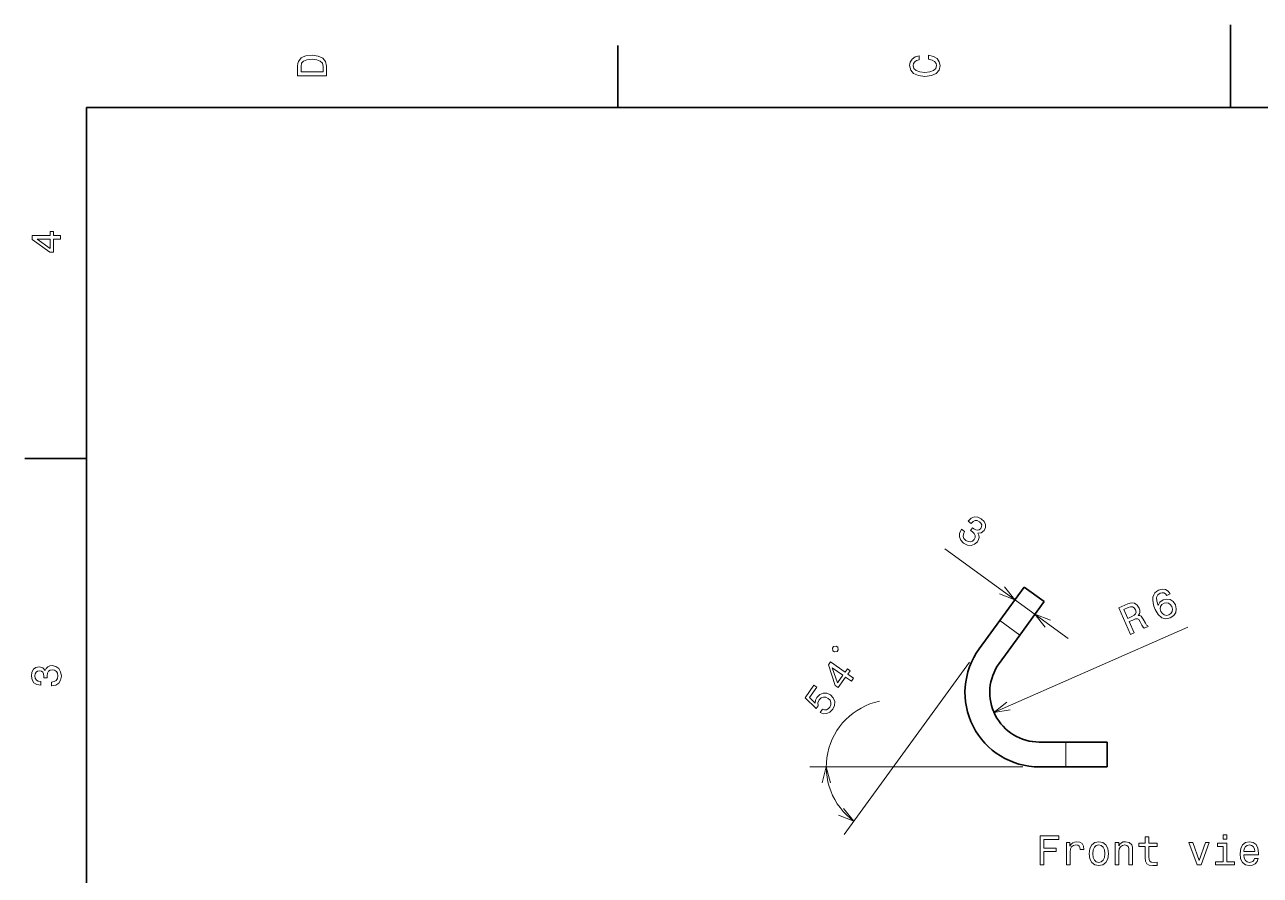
# Model space of a CAD drawing. Extents: x 0 to 297, y 0 to 210.
# Drawn here: x 2.5 to 152.1, y 107.1 to 210 of the extents above; entities that cross this region are included whole.
import ezdxf

# ---------------------------------------------------------------- set-up
doc = ezdxf.new("R2010")
doc.units = 0

msp = doc.modelspace()

# ---------------------------------------------------------------- linework, layer by layer
at = {"color": 7, "lineweight": 35, "ltscale": 0.25}
msp.add_line((148.5, 200), (148.5, 210), dxfattribs=at)
at = {"color": 7, "lineweight": 35, "ltscale": 0.1875}
for p, q in [((74.300003, 200), (74.300003, 207.5)), ((10, 157.5), (2.5, 157.5))]:
    msp.add_line(p, q, dxfattribs=at)
at = {"color": 7, "lineweight": 35}
for p, q in [((287, 200), (10, 200)), ((10, 200), (10, 10))]:
    msp.add_line(p, q, dxfattribs=at)
at = {"color": 7, "lineweight": 13, "ltscale": 0.462044}
msp.add_line((113.899147, 146.569763), (128.851196, 135.706451), dxfattribs=at)
at = {"color": 7, "lineweight": 35, "ltscale": 0.125}
for p, q in [((123.488319, 141.935501), (120.549393, 137.890427)), ((125.915375, 140.17215), (122.97644, 136.12706)), ((128.564148, 123.17215), (133.564148, 123.17215)), ((128.564148, 120.17215), (133.564148, 120.17215))]:
    msp.add_line(p, q, dxfattribs=at)
at = {"color": 7, "lineweight": 35, "ltscale": 0.075}
for p, q in [((123.488319, 141.935501), (125.915375, 140.17215)), ((133.564148, 120.17215), (133.564148, 123.17215))]:
    msp.add_line(p, q, dxfattribs=at)
at = {"color": 7, "lineweight": 35, "ltscale": 0.105937}
for p, q in [((118.058655, 134.462219), (120.549393, 137.890427)), ((122.97644, 136.12706), (120.48571, 132.698868))]:
    msp.add_line(p, q, dxfattribs=at)
at = {"color": 7, "lineweight": 13, "ltscale": 0.075}
for p, q in [((120.549393, 137.890427), (122.97644, 136.12706)), ((128.564148, 120.17215), (128.564148, 123.17215))]:
    msp.add_line(p, q, dxfattribs=at)
at = {"color": 7, "lineweight": 13}
for p, q in [((119.847626, 126.756393), (143.305527, 137.074432)), ((116.883087, 132.844177), (101.722816, 111.977859)), ((123.339813, 120.17215), (97.547615, 120.17215))]:
    msp.add_line(p, q, dxfattribs=at)
at = {"color": 7, "lineweight": 35, "ltscale": 0.080608}
for p, q in [((125.339813, 123.17215), (128.564148, 123.17215)), ((125.339813, 120.17215), (128.564148, 120.17215))]:
    msp.add_line(p, q, dxfattribs=at)
at = {"color": 7, "lineweight": 13}
for points in [[(35.533215, 204.994965), (35.533215, 203.829971), (39.033215, 203.829971), (39.033215, 204.994965), (38.922264, 205.544678), (38.584366, 205.953171), (38.034657, 206.205338), (37.283215, 206.296112), (36.516644, 206.215424), (36.21405, 206.114563), (35.971977, 205.973343), (35.644165, 205.56485), (35.563473, 205.297562)], [(35.951801, 204.959656), (36.027451, 205.342941), (36.259438, 205.605194), (36.672985, 205.761536), (37.283215, 205.811966), (37.873272, 205.756485), (38.286816, 205.600143), (38.533936, 205.332855), (38.614628, 204.959656), (38.614628, 204.298996), (35.951801, 204.298996)], [(111.93206, 205.817017), (112.35569, 205.716141), (112.658287, 205.549713), (112.844887, 205.317734), (112.905403, 205.045395), (112.814629, 204.71759), (112.54229, 204.460388), (112.098488, 204.28891), (111.483215, 204.233429), (110.872986, 204.28891), (110.424141, 204.455338), (110.151802, 204.71254), (110.055984, 205.045395), (110.106415, 205.287476), (110.247627, 205.494247), (110.474571, 205.655624), (110.787247, 205.766571), (110.787247, 206.245682), (110.308144, 206.094391), (109.94503, 205.832138), (109.718086, 205.474075), (109.637398, 205.045395), (109.763474, 204.510818), (110.116501, 204.10231), (110.696472, 203.840057), (111.483215, 203.749283), (112.269958, 203.840057), (112.84993, 204.10231), (113.208, 204.510818), (113.329041, 205.045395), (113.233215, 205.51442), (112.965927, 205.892654), (112.527161, 206.159943), (111.93206, 206.301163)], [(6.833213, 184.02739), (6.833213, 184.481277), (5.965778, 184.481277), (5.965778, 184.98056), (5.56232, 184.98056), (5.56232, 184.481277), (3.408862, 184.481277), (3.408862, 184.022339), (5.521974, 182.489197), (5.965778, 182.489197), (5.965778, 184.02739)], [(5.56232, 182.912827), (3.993876, 184.02739), (5.56232, 184.02739)], [(115.920868, 148.931992), (115.900116, 148.903427), (115.680824, 148.464325), (115.659149, 148.031235), (115.824722, 147.624191), (116.174171, 147.264313), (116.648888, 147.025391), (117.097565, 146.973694), (117.509071, 147.111084), (117.849304, 147.424927), (117.991554, 147.689362), (118.044083, 147.950424), (118.006882, 148.208099), (117.891075, 148.460556), (118.316353, 148.48819), (118.665131, 148.770905), (118.835144, 149.133606), (118.834602, 149.501801), (118.658676, 149.86026), (118.305527, 150.197876), (117.890892, 150.399384), (117.478935, 150.424408), (117.08783, 150.272202), (116.750946, 149.937225), (116.730194, 149.908661), (117.093323, 149.644836), (117.315681, 149.882233), (117.558121, 149.992844), (117.812485, 149.98259), (118.082855, 149.848495), (118.271301, 149.661713), (118.36409, 149.463379), (118.357147, 149.256485), (118.257507, 149.042114), (118.075531, 148.868881), (117.879791, 148.805374), (117.649139, 148.848282), (117.398788, 148.992767), (117.24263, 149.112457), (117.008453, 148.790131), (117.214302, 148.653046), (117.444664, 148.429565), (117.565285, 148.192322), (117.563919, 147.950195), (117.453537, 147.712463), (117.236725, 147.508438), (116.990936, 147.418961), (116.723221, 147.44516), (116.447655, 147.589264), (116.220253, 147.816818), (116.121506, 148.075577), (116.14547, 148.357376), (116.296234, 148.659271)], [(141.189194, 141.121796), (140.936996, 141.457153), (140.612045, 141.644791), (140.220978, 141.682144), (139.78833, 141.563461), (139.530182, 141.411346), (139.333328, 141.220078), (139.188538, 140.985596), (139.102448, 140.705322), (139.075638, 140.390503), (139.110123, 140.03653), (139.205917, 139.643402), (139.368164, 139.224426), (139.730362, 138.601379), (140.16571, 138.225388), (140.656296, 138.099594), (141.19751, 138.221939), (141.608749, 138.501999), (141.854919, 138.869232), (141.926254, 139.308304), (141.813858, 139.776764), (141.54248, 140.180801), (141.1819, 140.424393), (140.760727, 140.492584), (140.322006, 140.387756), (139.924057, 140.102524), (139.712036, 139.695221), (139.557922, 140.23349), (139.545227, 140.663162), (139.675995, 140.97963), (139.957428, 141.191559), (140.204483, 141.256165), (140.422546, 141.236374), (140.609024, 141.125565), (140.764481, 140.934998)], [(136.386841, 136.216156), (136.816177, 136.404984), (136.221222, 137.757599), (136.659775, 137.950485), (136.989014, 138.078781), (137.220566, 138.103485), (137.398376, 137.999878), (137.564331, 137.747818), (137.770172, 137.342499), (137.917664, 137.082321), (138.044128, 136.945114), (138.528854, 137.15831), (138.490265, 137.246033), (138.32724, 137.328583), (138.184723, 137.552399), (137.924988, 138.055206), (137.677979, 138.403854), (137.518997, 138.477173), (137.31424, 138.491791), (137.44812, 138.688416), (137.506317, 138.90686), (137.500061, 139.146515), (137.420151, 139.403381), (137.184952, 139.762726), (136.872375, 139.972336), (136.490524, 140.013748), (136.04866, 139.891006), (134.977661, 139.419922)], [(136.101227, 139.445816), (136.395004, 139.541992), (136.632095, 139.54158), (136.827805, 139.434845), (136.981033, 139.199219), (137.052643, 138.911148), (136.999069, 138.694763), (136.823257, 138.51825), (136.542587, 138.367249), (136.04863, 138.149979), (135.579575, 139.21637)], [(141.368103, 139.575195), (141.445251, 139.262024), (141.413452, 138.983582), (141.270691, 138.744476), (141.032486, 138.58461), (140.739807, 138.510971), (140.469116, 138.562698), (140.237778, 138.725403), (140.068314, 138.997955), (139.988586, 139.304489), (140.0224, 139.578308), (140.173843, 139.810211), (140.437729, 139.986877), (140.709351, 140.045746), (140.966736, 139.999191), (141.191437, 139.839066)], [(100.857269, 134.139023), (100.991913, 134.32959), (100.935997, 134.6548), (100.74543, 134.789444), (100.420219, 134.733521), (100.285576, 134.542953), (100.341499, 134.217743), (100.532066, 134.083099)], [(5.73379, 129.979111), (5.769093, 129.979111), (6.253242, 130.059799), (6.616354, 130.296829), (6.848343, 130.670029), (6.934078, 131.164276), (6.848343, 131.688766), (6.626441, 132.082138), (6.273415, 132.334305), (5.819525, 132.425079), (5.521974, 132.384735), (5.279899, 132.273788), (5.0933, 132.092224), (4.957133, 131.850143), (4.684798, 132.177963), (4.251081, 132.293961), (3.857709, 132.218307), (3.560158, 132.00145), (3.373559, 131.648422), (3.307997, 131.164276), (3.388689, 130.710388), (3.610591, 130.362396), (3.963617, 130.135452), (4.432637, 130.059799), (4.46794, 130.059799), (4.46794, 130.508652), (4.145173, 130.548996), (3.913184, 130.680115), (3.771974, 130.891937), (3.721542, 131.189484), (3.761888, 131.451736), (3.867795, 131.643372), (4.039265, 131.759369), (4.271254, 131.804764), (4.518372, 131.759369), (4.684798, 131.638336), (4.785663, 131.426514), (4.815922, 131.139053), (4.810879, 130.942368), (5.209294, 130.942368), (5.199208, 131.189484), (5.244596, 131.507217), (5.365634, 131.744247), (5.56232, 131.885452), (5.819525, 131.935883), (6.112032, 131.880417), (6.328891, 131.734161), (6.465058, 131.502167), (6.510447, 131.194534), (6.460014, 130.876801), (6.308718, 130.644821), (6.066643, 130.498566), (5.73379, 130.443085)], [(102.59594, 130.534424), (102.857857, 130.905136), (102.149406, 131.40567), (102.437515, 131.813446), (102.108002, 132.046265), (101.819901, 131.638489), (100.061142, 132.881134), (99.796318, 132.506317), (100.637436, 130.034821), (100.999893, 129.778717), (101.887497, 131.034973)], [(100.914841, 130.357529), (100.277016, 132.172852), (101.557983, 131.267792)], [(98.81279, 126.761894), (99.214569, 126.613876), (99.620773, 126.629448), (99.995056, 126.809601), (100.324577, 127.144882), (100.544365, 127.613274), (100.572441, 128.081268), (100.396683, 128.514206), (100.040085, 128.883469), (99.607559, 129.084106), (99.167191, 129.098831), (98.755341, 128.926697), (98.40303, 128.576645), (98.2342, 128.232803), (98.201332, 127.897873), (97.512589, 128.557404), (98.397278, 129.80954), (98.059525, 130.048172), (96.979858, 128.520065), (98.335541, 127.222595), (98.568359, 127.552101), (98.543564, 127.927773), (98.688889, 128.282043), (98.920448, 128.513641), (99.194855, 128.622345), (99.486893, 128.607422), (99.778397, 128.469391), (100.005875, 128.240738), (100.114563, 127.966339), (100.099655, 127.674301), (99.961624, 127.382805), (99.778549, 127.184875), (99.564499, 127.082932), (99.328918, 127.064133), (99.083435, 127.144951)], [(125.436127, 108.315521), (125.905151, 108.315521), (125.905151, 109.924309), (127.377769, 109.924309), (127.377769, 110.342896), (125.905151, 110.342896), (125.905151, 111.391891), (127.715668, 111.391891), (127.715668, 111.815521), (125.436127, 111.815521)], [(128.628494, 108.315521), (129.072296, 108.315521), (129.072296, 109.863792), (129.117691, 110.236992), (129.25386, 110.50428), (129.475754, 110.665665), (129.7733, 110.721138), (129.995209, 110.685837), (130.161636, 110.584976), (130.262497, 110.413506), (130.297806, 110.181519), (130.746643, 110.181519), (130.686127, 110.590019), (130.519699, 110.882523), (130.242325, 111.059036), (129.86409, 111.119553), (129.606873, 111.079208), (129.384979, 110.978348), (129.188293, 110.806877), (129.031952, 110.57489), (129.031952, 111.023735), (128.628494, 111.023735)], [(131.366974, 109.667107), (131.447662, 109.051834), (131.679642, 108.597939), (132.047806, 108.315521), (132.542038, 108.219704), (133.031235, 108.315521), (133.399384, 108.592896), (133.631378, 109.046791), (133.717117, 109.667107), (133.631378, 110.282379), (133.399384, 110.74131), (133.031235, 111.018692), (132.542038, 111.119553), (132.047806, 111.018692), (131.679642, 110.736267), (131.447662, 110.282379)], [(131.820862, 109.67215), (131.866241, 110.126038), (132.007462, 110.45385), (132.234406, 110.655579), (132.542038, 110.726181), (132.844635, 110.655579), (133.071579, 110.458893), (133.212784, 110.126038), (133.263214, 109.67215), (133.212784, 109.213219), (133.071579, 108.880363), (132.844635, 108.678635), (132.542038, 108.613075), (132.234406, 108.678635), (132.007462, 108.880363), (131.866241, 109.213219)], [(134.534119, 108.315521), (134.977921, 108.315521), (134.977921, 109.878922), (135.0233, 110.236992), (135.169556, 110.499237), (135.3965, 110.660622), (135.699097, 110.721138), (135.941177, 110.670708), (136.092468, 110.534538), (136.168121, 110.307594), (136.193329, 110.005005), (136.193329, 108.315521), (136.637146, 108.315521), (136.637146, 110.095779), (136.616974, 110.45385), (136.526184, 110.751404), (136.228638, 111.023735), (135.764664, 111.119553), (135.507462, 111.084251), (135.290604, 110.988434), (135.104004, 110.827049), (134.957748, 110.610191), (134.957748, 111.023735), (134.534119, 111.023735)], [(138.165237, 110.554718), (138.165237, 109.19809), (138.195496, 108.759323), (138.3367, 108.456734), (138.619125, 108.28022), (139.098236, 108.219704), (139.622726, 108.244919), (139.622726, 108.628204), (139.239441, 108.597939), (138.891464, 108.63829), (138.704865, 108.764366), (138.624176, 108.976181), (138.609039, 109.273735), (138.609039, 110.554718), (139.622726, 110.554718), (139.622726, 110.932953), (138.609039, 110.932953), (138.609039, 111.724747), (138.165237, 111.724747), (138.165237, 110.932953), (137.398666, 110.932953), (137.398666, 110.554718)], [(144.454147, 108.315521), (144.923157, 108.315521), (145.911636, 111.023735), (145.452698, 111.023735), (144.691177, 108.840019), (143.91452, 111.023735), (143.450546, 111.023735)], [(148.034836, 108.688721), (148.034836, 110.932953), (146.895065, 110.932953), (146.895065, 110.554718), (147.591034, 110.554718), (147.591034, 108.688721), (146.683258, 108.688721), (146.683258, 108.315521), (148.952698, 108.315521), (148.952698, 108.688721)], [(148.049957, 111.936562), (147.580948, 111.936562), (147.580948, 111.432236), (148.049957, 111.432236)], [(150.102554, 109.541023), (151.877777, 109.541023), (151.882813, 109.747795), (151.802124, 110.327766), (151.580231, 110.76149), (151.227203, 111.023735), (150.758179, 111.119553), (150.29924, 111.018692), (149.946213, 110.736267), (149.719269, 110.277336), (149.63858, 109.67215), (149.714233, 109.051834), (149.941177, 108.597939), (150.289154, 108.315521), (150.743042, 108.219704), (151.136414, 108.285263), (151.459183, 108.456734), (151.696213, 108.729065), (151.832382, 109.092178), (151.393616, 109.092178), (151.302841, 108.89045), (151.171722, 108.739151), (150.798523, 108.618118), (150.511063, 108.673592), (150.294205, 108.850105), (150.152985, 109.137566), (150.102554, 109.525894)], [(150.102554, 109.914223), (150.158035, 110.262207), (150.294205, 110.519409), (150.500977, 110.675751), (150.773315, 110.731224), (151.040604, 110.675751), (151.247375, 110.519409), (151.373444, 110.262207), (151.418839, 109.914223)]]:
    msp.add_lwpolyline(points, close=True, dxfattribs=at)
for points in [[(120.511902, 141.125473), (122.379059, 140.408737), (121.120422, 141.963028)], [(126.673271, 137.92865), (124.806114, 138.645386), (126.064751, 137.091095)], [(121.407555, 128.008041), (119.847626, 126.756393), (121.824387, 127.060379)], [(100.065254, 118.240295), (99.547615, 120.17215), (99.029976, 118.240295)], [(101.031219, 114.31263), (102.898384, 113.595894), (101.63974, 115.150185)]]:
    msp.add_lwpolyline(points, dxfattribs=at)
at = {"color": 7, "lineweight": 35}
for radius in [9, 6]:
    msp.add_arc((125.339813, 129.17215), radius, 144.000004, 269.999997, dxfattribs=at)
at = {"color": 7, "lineweight": 13}
msp.add_arc((107.676315, 120.17215), 8.128702, 102.080906, 234.000017, dxfattribs=at)

doc.saveas('drawing.dxf')
